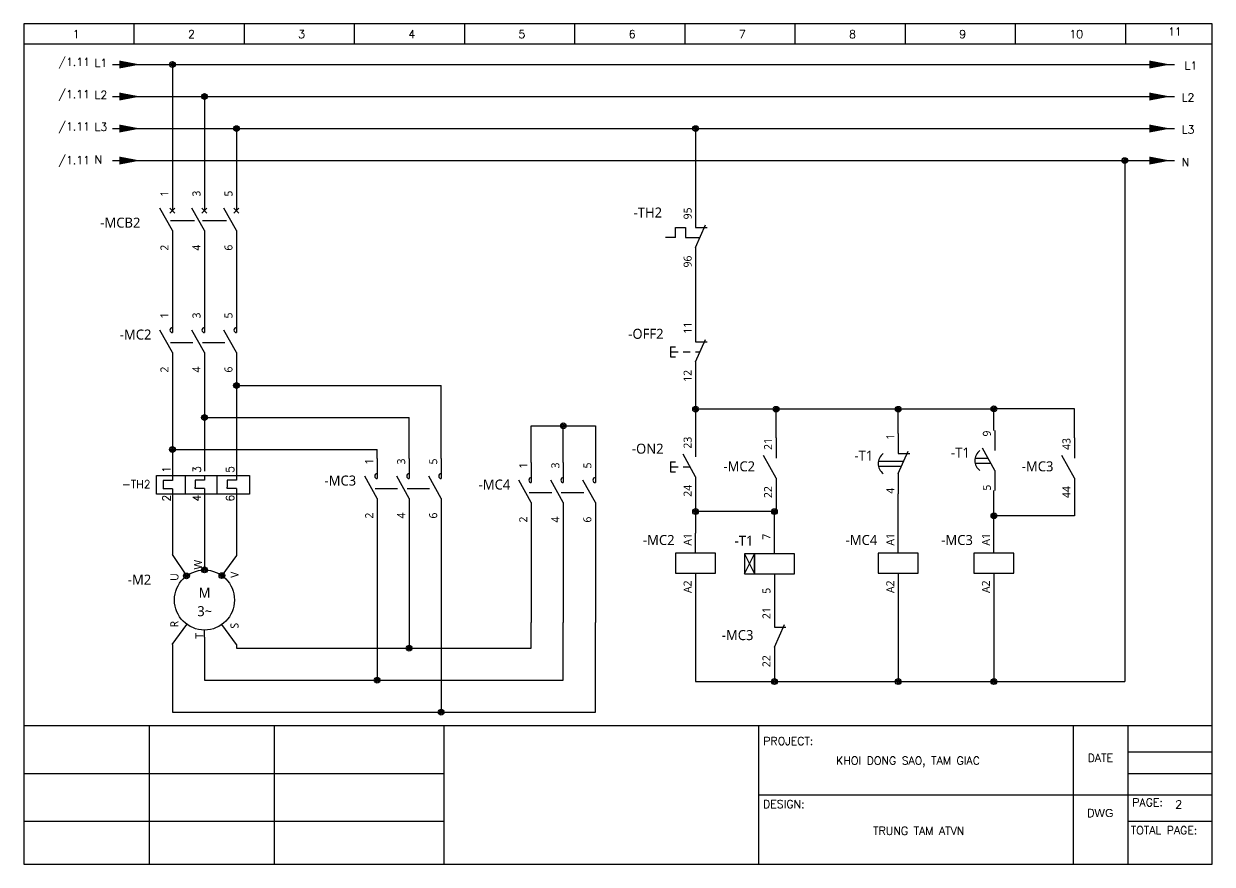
# Model space of a CAD drawing. Header units: millimetres. Extents: x -945625 to 316, y 6 to 533140.
# Drawn here: x -945264.2 to -944967.2, y 532930 to 533140 of the extents above; entities that cross this region are included whole.
import ezdxf
from ezdxf.enums import TextEntityAlignment as Align

# ---------------------------------------------------------------- set-up
doc = ezdxf.new("R2010")
doc.units = ezdxf.units.MM
doc.header["$LTSCALE"] = 4
for name, color, linetype in [('MISC', 2, 'Continuous'), ('PHA_A', 1, 'Continuous'), ('PHA_B', 2, 'Continuous'), ('PHA_C', 5, 'Continuous'), ('PHA_N', 7, 'Continuous'), ('RED_2.5mm^2', 1, 'Continuous'), ('SYMS', 7, 'Continuous'), ('TAGS', 51, 'Continuous'), ('TERMS', 4, 'Continuous'), ('THIET_BI', 4, 'Continuous')]:
    doc.layers.add(name, color=color, linetype=linetype)
doc.styles.get("Standard").update_dxf_attribs({"font": 'simplex.shx', "height": 2, "bigfont": '@extfont2.shx'})
doc.styles.add('WD_IEC', font='')
doc.styles.get('WD_IEC').set_extended_font_data('Meiryo UI')

# ---------------------------------------------------------------- blocks, each defined once
blk = doc.blocks.new('WDDOT')
for radius in [0.72, 0.449, 0.223]:
    blk.add_circle((0, 0), radius)
blk = doc.blocks.new('VCB1')
for p, q in [((0, 7.5), (0, 2.5)), ((0, -2.5), (-3.12, 3.12)), ((0.62, 1.88), (-0.62, 3.12)), ((-0.62, 1.88), (0.62, 3.12)), ((0, -2.5), (0, -7.5))]:
    blk.add_line(p, q)
at = {"style": 'WD_IEC'}
for tag, p in [('INST', (-8, 5.25)), ('LOC', (-8, 1.75)), ('TAG1', (-8, -1.75)), ('RATING1', (-8, -6.35)), ('DESC1', (-8, -14.35)), ('DESC2', (-8, -17.85)), ('DESC3', (-8, -21.35))]:
    blk.add_attdef(tag, text='', height=2.5, dxfattribs=at).set_placement(p, align=Align.RIGHT)
blk.add_attdef('TERM01', text='', height=2, rotation=90, dxfattribs=at).set_placement((-1, 7.5), align=Align.RIGHT)
at = {"style": 'WD_IEC', "flags": 1}
for tag, p, height in [('X2TERM01', (0, 7.5), 0.32), ('MFG', (2.75, 6.5), 1.5), ('CAT', (2.75, 4), 1.5), ('X4LINK', (-2, 0), 0.32), ('X1LINK', (-0.5, 0), 0.32), ('X8TERM02', (0, -7.5), 0.32), ('ASSYCODE', (1, -9), 1), ('CATDESC', (1, -12), 1), ('FAMILY', (1, -10.5), 1), ('CONTACT', (1, -13.5), 1), ('COMMON', (2.25, -14.75), 1)]:
    blk.add_attdef(tag, p, '', height=height, dxfattribs=at)
at = {"style": 'WD_IEC'}
blk.add_attdef('TERM02', (-1, -7.5), '', height=2, rotation=90, dxfattribs=at)
at = {"lineweight": 15, "style": 'WD_IEC'}
blk.add_attdef('XREF', text='', height=2.5, dxfattribs=at).set_placement((-8, -10.35), align=Align.RIGHT)
blk = doc.blocks.new('VCB2')
for p, q in [((0, 7.5), (0, 2.5)), ((0, -2.5), (-3.12, 3.12)), ((0.62, 1.88), (-0.62, 3.12)), ((-0.62, 1.88), (0.62, 3.12)), ((0, -2.5), (0, -7.5))]:
    blk.add_line(p, q)
at = {"style": 'WD_IEC'}
blk.add_attdef('TERM01', text='', height=2, rotation=90, dxfattribs=at).set_placement((-1, 7.5), align=Align.RIGHT)
at = {"style": 'WD_IEC', "flags": 1}
for tag, p, height in [('X2TERM01', (0, 7.5), 0.32), ('X4LINK', (-2.5, 0), 0.32), ('X1LINK', (-0.5, 0), 0.32), ('X8TERM02', (0, -7.5), 0.32), ('FAMILY', (1, -10.5), 1), ('CONTACT', (1, -13.5), 1)]:
    blk.add_attdef(tag, p, '', height=height, dxfattribs=at)
at = {"style": 'WD_IEC'}
for tag, p in [('INST', (-8, 2.65)), ('LOC', (-8, -0.35)), ('TAG2', (-8, -3.35)), ('DESC1', (-8, -13.35)), ('DESC2', (-8, -16.35)), ('DESC3', (-8, -19.35))]:
    blk.add_attdef(tag, text='', height=2.5, dxfattribs=at).set_placement(p, align=Align.RIGHT)
blk.add_attdef('TERM02', (-1, -7.5), '', height=2, rotation=90, dxfattribs=at)
at = {"style": 'WD_IEC', "flags": 1}
blk.add_attdef('RATING1', text='', height=2.5, dxfattribs=at).set_placement((-8, -6.35), align=Align.RIGHT)
at = {"lineweight": 15, "style": 'WD_IEC'}
blk.add_attdef('XREF', text='', height=2.5, dxfattribs=at).set_placement((-8, -10.35), align=Align.RIGHT)
blk = doc.blocks.new('VMS21P')
for p, q in [((0, 7.5), (0, 2.5)), ((0, -2.5), (-3.12, 3.12)), ((0, -2.5), (0, -7.5))]:
    blk.add_line(p, q)
blk.add_arc((0, 3.12), 0.625, 90, 270)
at = {"style": 'WD_IEC'}
for tag, p in [('INST', (-5.25, 6.75)), ('LOC', (-5.25, 3.75)), ('TAG2', (-5.25, 0.75)), ('XREF', (-5.25, -3.75)), ('DESC1', (-5.25, -6.75)), ('DESC2', (-5.25, -9.75)), ('DESC3', (-5.25, -12.75))]:
    blk.add_attdef(tag, text='', height=2.5, dxfattribs=at).set_placement(p, align=Align.RIGHT)
blk.add_attdef('TERM01', text='', height=2, rotation=90, dxfattribs=at).set_placement((-1, 7.5), align=Align.RIGHT)
at = {"style": 'WD_IEC', "flags": 1}
for tag, p, height in [('X2TERM01', (0, 7.5), 0.32), ('X4LINK', (-2.91, 0), 0.32), ('X1LINK', (-0.5, 0), 0.32), ('CONTACT', (4, -3.5), 1), ('FAMILY', (4, -5), 1), ('X8TERM02', (0, -7.5), 0.32)]:
    blk.add_attdef(tag, p, '', height=height, dxfattribs=at)
at = {"style": 'WD_IEC'}
blk.add_attdef('TERM02', (-1, -7.5), '', height=2, rotation=90, dxfattribs=at)
blk = doc.blocks.new('RLN')
for p, q in [((0, 0.66), (0, -0.66)), ((0, 0.66), (0, -0.66)), ((3.2, 0.66), (3.2, -4.06)), ((8.01, 0.66), (8, -0.55)), ((8.01, 0.66), (8, -0.55)), ((11.07, 0.66), (11.07, -4.06)), ((16.01, 0.66), (16, -0.55)), ((16.01, 0.66), (16, -0.55)), ((0, -0.66), (-2.31, -0.66)), ((-2.31, -0.66), (-2.31, -2.38)), ((-2.31, -2.38), (-2.31, -2.74)), ((-0.01, -2.74), (-2.31, -2.74)), ((-0.01, -2.74), (-0.01, -4.06)), ((8, -0.55), (5.7, -0.55)), ((5.7, -0.55), (5.7, -2.27)), ((5.7, -2.64), (5.7, -2.27)), ((7.99, -2.64), (5.7, -2.64)), ((7.99, -2.64), (7.99, -3.95)), ((16, -0.55), (13.7, -0.55)), ((13.7, -0.55), (13.7, -2.27)), ((13.7, -2.64), (13.7, -2.27)), ((15.99, -2.64), (13.7, -2.64)), ((15.99, -2.64), (15.99, -3.95)), ((7.99, -3.95), (7.99, -4.06)), ((15.99, -3.95), (15.99, -4.06))]:
    blk.add_line(p, q)
blk.add_lwpolyline([(-3.99, 0.66), (19.24, 0.66), (19.24, -4.06), (-3.99, -4.06)], close=True)
at = {"layer": 'RED_2.5mm^2'}
blk.add_line((-0.01, -2.74), (-0.01, -4.06), dxfattribs=at)
at = {"char_height": 2, "attachment_point": 1, "rotation": 90}
for s, insert in [('1', (-2.51, 1.27)), ('3', (5.12, 1.27)), ('5', (13.41, 1.27)), ('2', (-2.51, -5.9)), ('4', (5.12, -5.9)), ('6', (13.41, -5.9))]:
    blk.add_mtext_dynamic_manual_height_columns(s, width=2.0169, gutter_width=10, heights=[0], dxfattribs=dict(at, insert=insert))
at = {"layer": 'TAGS'}
blk.add_attdef('-TH1', (-12.63, -2.57), '', height=2, dxfattribs=at)
blk = doc.blocks.new('VMO1M11')
blk.add_circle((0, 0), 7.5)
at = {"style": 'WD_IEC'}
for tag, p in [('TERM03', (-0.61, 7.61)), ('TERM04', (-6.53, -6.84)), ('TERM05', (8.5, -7.14))]:
    blk.add_attdef(tag, p, '', height=2, rotation=90, dxfattribs=at)
for tag, p in [('INST', (-13.29, 9.84)), ('LOC', (-13.29, 6.84)), ('TAG1', (-13.29, 3.84)), ('RATING1', (-13.29, -0.21)), ('DESC1', (-13.29, -7.51)), ('DESC2', (-13.29, -10.51)), ('DESC3', (-13.29, -13.51))]:
    blk.add_attdef(tag, text='', height=2.5, dxfattribs=at).set_placement(p, align=Align.RIGHT)
for tag, p in [('TERM01', (-6.5, 6.69)), ('TERM02', (8.52, 7.1)), ('TERM06', (-0.25, -8.24))]:
    blk.add_attdef(tag, text='', height=2, rotation=90, dxfattribs=at).set_placement(p, align=Align.RIGHT)
at = {"style": 'WD_IEC', "flags": 1}
for tag, p, height in [('X0TERM01', (-4.35, 6.11), 0.32), ('X2TERM03', (0, 7.5), 0.32), ('X0TERM02', (4.36, 6.11), 0.32), ('X4LINK', (-7.55, -0.02), 0.32), ('X1LINK', (7.45, -0.02), 0.32), ('MFG', (10.74, -2.06), 1.5), ('X0TERM04', (-4.35, -6.11), 0.32), ('X0TERM05', (4.36, -6.11), 0.32), ('ASSYCODE', (10.85, -6.37), 1), ('CAT', (10.74, -4.56), 1.5), ('X8TERM06', (0, -7.5), 0.32), ('CATDESC', (10.85, -9.37), 1), ('FAMILY', (10.85, -7.87), 1)]:
    blk.add_attdef(tag, p, '', height=height, dxfattribs=at)
at = {"style": 'WD_IEC'}
for tag, p in [('M', (0.03, 0.56)), ('3~', (0.06, -4.04))]:
    blk.add_attdef(tag, text='', height=2.5, dxfattribs=at).set_placement(p, align=Align.CENTER)
at = {"lineweight": 15, "style": 'WD_IEC'}
blk.add_attdef('XREF', text='', height=2.5, dxfattribs=at).set_placement((-13.29, -4.51), align=Align.RIGHT)
at = {"style": 'WD_IEC', "width": 0.9}
blk.add_attdef('WDTAGALT', text='', height=2.5, dxfattribs=at).set_placement((-13.29, -16.51), align=Align.RIGHT)
blk = doc.blocks.new('VTS12S59C')
for p, q in [((0, 7.5), (0, 2.5)), ((0, -2.5), (2.5, 3.13)), ((-4.99, 0.01), (-7.49, 0.01)), ((-4.99, 0.01), (-4.99, 2.51)), ((-4.99, 2.51), (-2.49, 2.51)), ((-2.49, 2.51), (-2.49, 0.01)), ((-2.49, 0.01), (1.12, 0.01)), ((0, 2.5), (2.87, 2.5)), ((0, -2.5), (0, -7.5))]:
    blk.add_line(p, q)
at = {"style": 'WD_IEC'}
for tag, p in [('INST', (-8.39, 10.99)), ('LOC', (-8.39, 7.99)), ('TAG1', (-8.39, 4.99)), ('DESC1', (-8.39, -8.12)), ('DESC2', (-8.39, -11.12)), ('DESC3', (-8.39, -14.12))]:
    blk.add_attdef(tag, text='', height=2.5, dxfattribs=at).set_placement(p, align=Align.RIGHT)
blk.add_attdef('TERM01', text='', height=2, rotation=90, dxfattribs=at).set_placement((-1, 7.5), align=Align.RIGHT)
at = {"style": 'WD_IEC', "flags": 1}
for tag, p, height in [('X2TERM01', (0, 7.5), 0.32), ('MFG', (-12.33, 1.56), 1.5), ('CONTACT', (3.55, 1.98), 1), ('CAT', (-12.33, -1.01), 1.5), ('X4LINK', (-7.49, 0), 0.32), ('X1LINK', (1.81, 0), 0.32), ('COMMON', (4.8, 0.73), 1), ('ASSYCODE', (1, -4), 1), ('FAMILY', (1, -5.5), 1), ('X8TERM02', (0, -7.5), 0.32), ('CATDESC', (1, -7), 1)]:
    blk.add_attdef(tag, p, '', height=height, dxfattribs=at)
at = {"style": 'WD_IEC'}
blk.add_attdef('TERM02', (-1, -7.5), '', height=2, rotation=90, dxfattribs=at)
at = {"lineweight": 15, "style": 'WD_IEC'}
blk.add_attdef('XREF', text='', height=2.5, dxfattribs=at).set_placement((-8.39, -5.12), align=Align.RIGHT)
at = {"style": 'WD_IEC', "width": 0.9}
blk.add_attdef('WDTAGALT', text='', height=2.5, dxfattribs=at).set_placement((-8.39, -17.12), align=Align.RIGHT)
blk = doc.blocks.new('VPB12')
for p, q in [((0, 7.5), (0, 2.5)), ((0, -2.5), (2.5, 3.12)), ((-6.25, 1.25), (-6.25, -1.25)), ((-6.25, 1.25), (-5, 1.25)), ((-6.25, 0), (-4.38, 0)), ((-3.12, 0), (-1.39, 0)), ((0, 2.5), (2.87, 2.5)), ((0, 0), (1.11, 0)), ((-6.25, -1.25), (-5, -1.25)), ((0, -2.5), (0, -7.5))]:
    blk.add_line(p, q)
at = {"style": 'WD_IEC'}
for tag, p in [('INST', (-8, 10.25)), ('LOC', (-8, 6.75)), ('TAG1', (-8, 3.25)), ('DESC1', (-8, -10.35)), ('DESC2', (-8, -13.85)), ('DESC3', (-8, -17.35))]:
    blk.add_attdef(tag, text='', height=2.5, dxfattribs=at).set_placement(p, align=Align.RIGHT)
blk.add_attdef('TERM01', text='', height=2, rotation=90, dxfattribs=at).set_placement((-1, 7.5), align=Align.RIGHT)
at = {"style": 'WD_IEC', "flags": 1}
for tag, p, height in [('X2TERM01', (0, 7.5), 0.32), ('CONTACT', (0.5, 4.5), 1), ('COMMON', (1.75, 3.25), 1), ('X1LINK', (1.5, 0), 0.32), ('ASSYCODE', (1, -4), 1), ('FAMILY', (1, -5.5), 1), ('X8TERM02', (0, -7.5), 0.32), ('CATDESC', (1, -7), 1)]:
    blk.add_attdef(tag, p, '', height=height, dxfattribs=at)
at = {"style": 'WD_IEC', "flags": 9}
for tag, p in [('MFG', (-8.5, -0.25)), ('CAT', (-8.5, -2.75))]:
    blk.add_attdef(tag, text='', height=1.5, dxfattribs=at).set_placement(p, align=Align.RIGHT)
at = {"style": 'WD_IEC'}
blk.add_attdef('TERM02', (-1, -7.5), '', height=2, rotation=90, dxfattribs=at)
at = {"lineweight": 15, "style": 'WD_IEC'}
blk.add_attdef('XREF', text='', height=2.5, dxfattribs=at).set_placement((-8, -6.35), align=Align.RIGHT)
blk = doc.blocks.new('VPB11')
for p, q in [((0, 7.5), (0, 2.5)), ((0, -2.5), (-3.125, 3.125)), ((-6.25, 1.25), (-6.25, -1.25)), ((-6.25, 1.25), (-5, 1.25)), ((-6.25, 0), (-4.375, 0)), ((-3.125, 0), (-1.389, 0)), ((-6.25, -1.25), (-5, -1.25)), ((0, -2.5), (0, -7.5))]:
    blk.add_line(p, q)
at = {"style": 'WD_IEC'}
for tag, p in [('INST', (-8, 10.25)), ('LOC', (-8, 6.75)), ('TAG1', (-8, 3.25)), ('DESC1', (-8, -10.35)), ('DESC2', (-8, -13.85)), ('DESC3', (-8, -17.35))]:
    blk.add_attdef(tag, text='', height=2.5, dxfattribs=at).set_placement(p, align=Align.RIGHT)
blk.add_attdef('TERM01', text='', height=2, rotation=90, dxfattribs=at).set_placement((-1, 7.5), align=Align.RIGHT)
at = {"style": 'WD_IEC', "flags": 1}
for tag, p, height in [('X2TERM01', (0, 7.5), 0.32), ('CONTACT', (0.5, 4.5), 1), ('COMMON', (1.75, 3.25), 1), ('X1LINK', (0, 0), 0.32), ('ASSYCODE', (1, -4), 1), ('FAMILY', (1, -5.5), 1), ('X8TERM02', (0, -7.5), 0.32), ('CATDESC', (1, -7), 1)]:
    blk.add_attdef(tag, p, '', height=height, dxfattribs=at)
at = {"style": 'WD_IEC', "flags": 9}
for tag, p in [('MFG', (-8.5, -0.25)), ('CAT', (-8.5, -2.75))]:
    blk.add_attdef(tag, text='', height=1.5, dxfattribs=at).set_placement(p, align=Align.RIGHT)
at = {"style": 'WD_IEC'}
blk.add_attdef('TERM02', (-1, -7.5), '', height=2, rotation=90, dxfattribs=at)
at = {"lineweight": 15, "style": 'WD_IEC'}
blk.add_attdef('XREF', text='', height=2.5, dxfattribs=at).set_placement((-8, -6.35), align=Align.RIGHT)
blk = doc.blocks.new('VCR1')
for p, q in [((0, 2.5), (0, 7.5)), ((0, -2.5), (0, -7.5))]:
    blk.add_line(p, q)
blk.add_lwpolyline([(-5, 2.5), (-5, -2.5), (5, -2.5), (5, 2.5)], close=True)
at = {"style": 'WD_IEC'}
for tag, p in [('INST', (-5.25, 11.5)), ('LOC', (-5.25, 8)), ('TAG1', (-5.25, 4.5)), ('DESC1', (-5.25, -6.85)), ('DESC2', (-5.25, -10.35)), ('DESC3', (-5.25, -13.85))]:
    blk.add_attdef(tag, text='', height=2.5, dxfattribs=at).set_placement(p, align=Align.RIGHT)
blk.add_attdef('TERM01', text='', height=2, rotation=90, dxfattribs=at).set_placement((-1, 7.5), align=Align.RIGHT)
at = {"style": 'WD_IEC', "flags": 1}
for tag, p, height in [('X2TERM01', (0, 7.5), 0.32), ('X4LINK', (-5, 0), 0.32), ('X1LINK', (5, 0), 0.32), ('ASSYCODE', (1, -4), 1), ('FAMILY', (1, -5.5), 1), ('X8TERM02', (0, -7.5), 0.32), ('CATDESC', (1, -7), 1)]:
    blk.add_attdef(tag, p, '', height=height, dxfattribs=at)
at = {"style": 'WD_IEC', "flags": 9}
for tag, p in [('MFG', (-6, 1)), ('CAT', (-6, -1.5))]:
    blk.add_attdef(tag, text='', height=1.5, dxfattribs=at).set_placement(p, align=Align.RIGHT)
at = {"style": 'WD_IEC'}
blk.add_attdef('TERM02', (-1, -7.5), '', height=2, rotation=90, dxfattribs=at)
at = {"lineweight": 9, "style": 'WD_IEC'}
for tag, p in [('NO', (-5.5, -16.5)), ('NC', (-5.5, -20))]:
    blk.add_attdef(tag, text='', height=2.5, dxfattribs=at).set_placement(p, align=Align.TOP_RIGHT)
for tag, p in [('XREFNO', (-4, -16.5)), ('XREFNC', (-4, -20))]:
    blk.add_attdef(tag, text='', height=2.5, dxfattribs=at).set_placement(p, align=Align.TOP_LEFT)
blk = doc.blocks.new('VCR21')
for p, q in [((0, 7.5), (0, 2.5)), ((0, -2.5), (-3.12, 3.12)), ((0, -2.5), (0, -7.5))]:
    blk.add_line(p, q)
at = {"style": 'WD_IEC'}
for tag, p in [('INST', (-5.25, 6.75)), ('LOC', (-5.25, 3.75)), ('TAG2', (-5.25, 0.75)), ('XREF', (-5.25, -3.75)), ('DESC1', (-5.25, -6.75)), ('DESC2', (-5.25, -9.75)), ('DESC3', (-5.25, -12.75))]:
    blk.add_attdef(tag, text='', height=2.5, dxfattribs=at).set_placement(p, align=Align.RIGHT)
blk.add_attdef('TERM01', text='', height=2, rotation=90, dxfattribs=at).set_placement((-1, 7.5), align=Align.RIGHT)
at = {"style": 'WD_IEC', "flags": 1}
for tag, p, height in [('X2TERM01', (0, 7.5), 0.32), ('X4LINK', (-2.75, 0), 0.32), ('X1LINK', (-0.5, 0), 0.32), ('CONTACT', (4, -3.5), 1), ('FAMILY', (4, -5), 1), ('COMMON', (5.25, -4.75), 1), ('X8TERM02', (0, -7.5), 0.32)]:
    blk.add_attdef(tag, p, '', height=height, dxfattribs=at)
at = {"style": 'WD_IEC'}
blk.add_attdef('TERM02', (-1, -7.5), '', height=2, rotation=90, dxfattribs=at)
blk = doc.blocks.new('VTD1N')
for p, q in [((0, 2.5), (0, 7.5)), ((-7.5, -2.5), (-5, 2.5)), ((-7.5, 2.5), (-5, -2.5)), ((0, -2.5), (0, -7.5))]:
    blk.add_line(p, q)
for points in [[(-7.5, 2.5), (-7.5, -2.5), (-5, -2.5), (-5, 2.5)], [(-5, 2.5), (-5, -2.5), (5, -2.5), (5, 2.5)]]:
    blk.add_lwpolyline(points, close=True)
at = {"style": 'WD_IEC'}
for tag, p in [('INST', (-5.25, 10.5)), ('LOC', (-5.25, 7.5)), ('TAG1', (-5.25, 4.5)), ('DESC1', (-5.25, -6.85)), ('DESC2', (-5.25, -9.85)), ('DESC3', (-5.25, -12.85))]:
    blk.add_attdef(tag, text='', height=2.5, dxfattribs=at).set_placement(p, align=Align.RIGHT)
blk.add_attdef('TERM01', text='', height=2, rotation=90, dxfattribs=at).set_placement((-1, 7.5), align=Align.RIGHT)
at = {"style": 'WD_IEC', "flags": 1}
for tag, p, height in [('X2TERM01', (0, 7.5), 0.32), ('X4LINK', (-7.5, 0), 0.32), ('ASSYCODE', (1, -4), 1), ('FAMILY', (1, -5.5), 1), ('X8TERM02', (0, -7.5), 0.32), ('CATDESC', (1, -7), 1)]:
    blk.add_attdef(tag, p, '', height=height, dxfattribs=at)
at = {"style": 'WD_IEC'}
blk.add_attdef('RATING1', text='', height=2.5, dxfattribs=at).set_placement((6.5, 2.5), align=Align.MIDDLE_LEFT)
at = {"style": 'WD_IEC', "flags": 9}
for tag, p in [('MFG', (-8.5, 1)), ('CAT', (-8.5, -1.5))]:
    blk.add_attdef(tag, text='', height=1.5, dxfattribs=at).set_placement(p, align=Align.RIGHT)
at = {"style": 'WD_IEC'}
blk.add_attdef('TERM02', (-1, -7.5), '', height=2, rotation=90, dxfattribs=at)
at = {"style": 'WD_IEC', "width": 0.9, "flags": 1}
blk.add_attdef('X1LINK', (5, 0), '', height=0.32, dxfattribs=at)
at = {"lineweight": 9, "style": 'WD_IEC'}
for tag, p in [('NO', (-5.5, -16.5)), ('NC', (-5.5, -19.5))]:
    blk.add_attdef(tag, text='', height=2.5, dxfattribs=at).set_placement(p, align=Align.TOP_RIGHT)
for tag, p in [('XREFNO', (-4, -16.5)), ('XREFNC', (-4, -19.5))]:
    blk.add_attdef(tag, text='', height=2.5, dxfattribs=at).set_placement(p, align=Align.TOP_LEFT)
blk = doc.blocks.new('VTD22N')
for p, q in [((0, 7.5), (0, 2.5)), ((0, -2.5), (2.5, 3.12)), ((-4.94, 0.62), (1.39, 0.62)), ((0, 2.5), (2.87, 2.5)), ((-4.94, -0.62), (0.83, -0.62)), ((0, -2.5), (0, -7.5))]:
    blk.add_line(p, q)
blk.add_arc((-1.88, 0), 3.12, 126.8699, 233.1301)
at = {"style": 'WD_IEC'}
for tag, p in [('INST', (-6.25, 7.75)), ('LOC', (-6.25, 4.25)), ('TAG2', (-6.25, 0.75)), ('XREF', (-6.25, -3.75)), ('DESC1', (-5.25, -7.6)), ('DESC2', (-5.25, -11.1)), ('DESC3', (-5.25, -14.6))]:
    blk.add_attdef(tag, text='', height=2.5, dxfattribs=at).set_placement(p, align=Align.RIGHT)
blk.add_attdef('TERM01', text='', height=2, rotation=90, dxfattribs=at).set_placement((-1, 7.5), align=Align.RIGHT)
at = {"style": 'WD_IEC', "flags": 1}
for tag, p, height in [('X2TERM01', (0, 7.5), 0.32), ('X4LINK', (-5.75, 0), 0.32), ('X1LINK', (1.11, 0), 0.32), ('CONTACT', (4, -4.75), 1), ('FAMILY', (4, -6.25), 1), ('COMMON', (5.25, -6), 1), ('X8TERM02', (0, -7.5), 0.32)]:
    blk.add_attdef(tag, p, '', height=height, dxfattribs=at)
at = {"style": 'WD_IEC'}
blk.add_attdef('TERM02', (-1, -7.5), '', height=2, rotation=90, dxfattribs=at)
blk = doc.blocks.new('VCR22')
for p, q in [((0, 7.5), (0, 2.5)), ((0, -2.5), (2.5, 3.12)), ((0, 2.5), (2.87, 2.5)), ((0, -2.5), (0, -7.5))]:
    blk.add_line(p, q)
at = {"style": 'WD_IEC'}
for tag, p in [('INST', (-5.25, 5.25)), ('LOC', (-5.25, 2.25)), ('TAG2', (-5.25, -0.75)), ('XREF', (-5.25, -3.75)), ('DESC1', (-5.25, -6.75)), ('DESC2', (-5.25, -9.75)), ('DESC3', (-5.25, -12.75))]:
    blk.add_attdef(tag, text='', height=2.5, dxfattribs=at).set_placement(p, align=Align.RIGHT)
blk.add_attdef('TERM01', text='', height=2, rotation=90, dxfattribs=at).set_placement((-1, 7.5), align=Align.RIGHT)
at = {"style": 'WD_IEC', "flags": 1}
for tag, p, height in [('X2TERM01', (0, 7.5), 0.32), ('X4LINK', (-0.55, 0), 0.32), ('X1LINK', (1.92, 0), 0.32), ('CONTACT', (4, -3.5), 1), ('FAMILY', (4, -5), 1), ('COMMON', (5.25, -4.75), 1), ('X8TERM02', (0, -7.5), 0.32)]:
    blk.add_attdef(tag, p, '', height=height, dxfattribs=at)
at = {"style": 'WD_IEC'}
blk.add_attdef('TERM02', (-1, -7.5), '', height=2, rotation=90, dxfattribs=at)
blk = doc.blocks.new('VTD21N')
for p, q in [((0, 7.5), (0, 2.5)), ((0, -2.5), (-3.12, 3.12)), ((-4.94, 0.62), (-1.74, 0.62)), ((-4.94, -0.62), (-1.04, -0.62)), ((0, -2.5), (0, -7.5))]:
    blk.add_line(p, q)
blk.add_arc((-1.88, 0), 3.12, 126.8699, 233.1301)
at = {"style": 'WD_IEC'}
for tag, p in [('INST', (-6.25, 7.75)), ('LOC', (-6.25, 4.25)), ('TAG2', (-6.25, 0.75)), ('XREF', (-6.25, -3.75)), ('DESC1', (-5.25, -7.6)), ('DESC2', (-5.25, -11.1)), ('DESC3', (-5.25, -14.6))]:
    blk.add_attdef(tag, text='', height=2.5, dxfattribs=at).set_placement(p, align=Align.RIGHT)
blk.add_attdef('TERM01', text='', height=2, rotation=90, dxfattribs=at).set_placement((-1, 7.5), align=Align.RIGHT)
at = {"style": 'WD_IEC', "flags": 1}
for tag, p, height in [('X2TERM01', (0, 7.5), 0.32), ('X4LINK', (-5.75, 0), 0.32), ('X1LINK', (-0.5, 0), 0.32), ('CONTACT', (4, -4.75), 1), ('FAMILY', (4, -6.25), 1), ('COMMON', (5.25, -6), 1), ('X8TERM02', (0, -7.5), 0.32)]:
    blk.add_attdef(tag, p, '', height=height, dxfattribs=at)
at = {"style": 'WD_IEC'}
blk.add_attdef('TERM02', (-1, -7.5), '', height=2, rotation=90, dxfattribs=at)

msp = doc.modelspace()

# ---------------------------------------------------------------- linework, layer by layer
for p, q in [((-944967.2, 533140), (-945264.2, 533140)), ((-945264.2, 533140), (-945264.2, 532930)), ((-945236.66, 533140), (-945236.66, 533134.88)), ((-945209.13, 533140), (-945209.13, 533134.88)), ((-945181.6, 533140), (-945181.6, 533134.88)), ((-945154.07, 533140), (-945154.07, 533134.88)), ((-945126.54, 533140), (-945126.54, 533134.88)), ((-945099.01, 533140), (-945099.01, 533134.88)), ((-945071.47, 533140), (-945071.47, 533134.88)), ((-945043.94, 533140), (-945043.94, 533134.88)), ((-945016.41, 533140), (-945016.41, 533134.88)), ((-944988.88, 533140), (-944988.88, 533134.88)), ((-944967.2, 532930), (-944967.2, 533140)), ((-944967.2, 533134.88), (-945264.2, 533134.88)), ((-945264.2, 532964.66), (-945171.09, 532964.66)), ((-945232.9, 532964.66), (-945232.9, 532930)), ((-945201.6, 532964.66), (-945201.6, 532930)), ((-945159.13, 532930), (-945159.13, 532964.66)), ((-945080.49, 532930), (-945080.49, 532964.66)), ((-945001.85, 532930), (-945001.85, 532964.66)), ((-944988.27, 532964.66), (-944988.27, 532930)), ((-944988.27, 532958.08), (-944967.2, 532958.08)), ((-945264.2, 532952.71), (-945159.13, 532952.71)), ((-944988.27, 532952.71), (-944967.2, 532952.71)), ((-945080.49, 532947.33), (-945001.85, 532947.33)), ((-945001.85, 532947.33), (-944984.74, 532947.33)), ((-944984.74, 532947.33), (-944967.2, 532947.33)), ((-945264.2, 532940.75), (-945159.13, 532940.75)), ((-944988.27, 532940.75), (-944967.2, 532940.75)), ((-945264.2, 532930), (-945171.09, 532930))]:
    msp.add_line(p, q)
at = {"ltscale": 0.5}
for p, q in [((-945171.09, 532964.66), (-945156.09, 532964.66)), ((-945156.09, 532964.66), (-944967.2, 532964.66)), ((-945171.09, 532930), (-945156.09, 532930)), ((-945156.09, 532930), (-944967.2, 532930))]:
    msp.add_line(p, q, dxfattribs=at)
at = {"layer": 'PHA_A'}
for p, q in [((-945227.04, 533130.54), (-945227.04, 533098.31)), ((-945242.01, 533129.82), (-944976.63, 533129.82)), ((-945227.04, 533083.31), (-945227.04, 533067.85)), ((-945227.04, 533052.85), (-945227.04, 533037.38)), ((-945227.04, 533045.11), (-945227.04, 533033.61)), ((-945121.36, 533039.54), (-945121.36, 533030.37)), ((-945227.04, 533037.38), (-945227.04, 533028.2)), ((-945227.04, 533033.61), (-945175.88, 533033.61)), ((-945175.88, 533031.37), (-945175.88, 533033.61)), ((-945227.06, 533022.45), (-945227.06, 533007.14)), ((-945159.88, 533016.37), (-945159.88, 532968.75)), ((-945121.36, 533015.37), (-945121.36, 532990.37)), ((-945227.14, 533007.36), (-945223.53, 533002.03)), ((-945121.36, 532967.98), (-945121.36, 532990.37)), ((-945227.08, 532984.9), (-945223.45, 532989.93)), ((-945227.06, 532984.92), (-945227.06, 532972.74)), ((-945227.06, 532972.74), (-945227.06, 532967.98)), ((-945227.06, 532967.98), (-945121.36, 532967.98)), ((-945159.88, 532968.75), (-945159.88, 532967.86))]:
    msp.add_line(p, q, dxfattribs=at)
for points in [[(-945235.07, 533129.82, 0, 2, 0), (-945240.33, 533129.82, 2, 2, 0)], [(-944977.65, 533129.82, 0, 2, 0), (-944982.91, 533129.82, 2, 2, 0)]]:
    msp.add_lwpolyline(points, format="xyseb", dxfattribs=at)
at = {"layer": 'PHA_B'}
for p, q in [((-945242.01, 533121.82), (-944976.63, 533121.82)), ((-945219.04, 533122.54), (-945219.04, 533098.31)), ((-945219.04, 533083.31), (-945219.04, 533067.85)), ((-945219.04, 533052.85), (-945219.04, 533036.28)), ((-945219.04, 533041.61), (-945167.88, 533041.61)), ((-945167.88, 533031.37), (-945167.88, 533041.61)), ((-945129.36, 533030.37), (-945129.36, 533039.54)), ((-945219.04, 533037.38), (-945219.04, 533028.2)), ((-945219.04, 533022.45), (-945219.04, 533003.52)), ((-945175.88, 533016.37), (-945175.88, 532976.03)), ((-945129.36, 533015.37), (-945129.36, 532990.37)), ((-945129.36, 532975.98), (-945129.36, 532990.37)), ((-945219.06, 532986.73), (-945219.06, 532988.52)), ((-945219.06, 532986.73), (-945219.06, 532975.98)), ((-945219.06, 532975.98), (-945129.36, 532975.98))]:
    msp.add_line(p, q, dxfattribs=at)
for points in [[(-945235.07, 533121.82, 0, 2, 0), (-945240.33, 533121.82, 2, 2, 0)], [(-944977.65, 533121.82, 0, 2, 0), (-944982.91, 533121.82, 2, 2, 0)]]:
    msp.add_lwpolyline(points, format="xyseb", dxfattribs=at)
at = {"layer": 'PHA_C'}
for p, q in [((-945242.01, 533113.82), (-944976.63, 533113.82)), ((-945211.04, 533114.54), (-945211.04, 533098.31)), ((-945096.29, 533114.04), (-945096.29, 533094.1)), ((-945211.04, 533083.31), (-945211.04, 533067.85)), ((-945096.3, 533079.1), (-945096.3, 533065.53)), ((-945211.04, 533052.85), (-945211.04, 533037.38)), ((-945096.3, 533050.53), (-945096.3, 533036.83)), ((-945211.04, 533049.61), (-945159.88, 533049.61)), ((-945159.88, 533031.37), (-945159.88, 533049.61)), ((-945001.63, 533043.8), (-945021.84, 533043.8)), ((-945001.63, 533036.5), (-945001.63, 533043.8)), ((-945076.19, 533043.68), (-945096.3, 533043.68)), ((-945076.19, 533036.5), (-945076.19, 533043.68)), ((-945045.66, 533043.68), (-945076.11, 533043.68)), ((-945045.66, 533037.59), (-945045.66, 533043.68)), ((-945021.75, 533043.69), (-945045.5, 533043.69)), ((-945021.75, 533038.35), (-945021.75, 533043.69)), ((-945137.36, 533030.37), (-945137.36, 533039.54)), ((-945137.36, 533039.54), (-945121.36, 533039.54)), ((-945211.04, 533037.38), (-945211.04, 533028.2)), ((-945211.04, 533028.27), (-945211.04, 533027.17)), ((-945021.75, 533012.76), (-945021.75, 533023.35)), ((-945211.04, 533022.45), (-945211.04, 533007.14)), ((-945096.3, 533021.83), (-945096.3, 533012.76)), ((-945076.19, 533021.5), (-945076.19, 533018.1)), ((-945045.65, 533012.76), (-945045.65, 533022.59)), ((-945001.63, 533021.5), (-945001.63, 533017.03)), ((-945076.19, 533018.1), (-945096.3, 533018.1)), ((-945076.6, 533012.58), (-945076.6, 533018.29)), ((-945001.63, 533017.03), (-945021.82, 533017.03)), ((-945167.88, 533016.37), (-945167.88, 532984)), ((-945137.36, 533015.37), (-945137.36, 532990.37)), ((-945211.04, 533007.14), (-945214.67, 533002.11)), ((-945137.36, 532983.98), (-945137.36, 532990.37)), ((-945211.04, 532984.89), (-945214.67, 532989.92)), ((-945211.04, 532984.89), (-945211.04, 532983.98)), ((-945211.06, 532983.98), (-945137.36, 532983.98))]:
    msp.add_line(p, q, dxfattribs=at)
for points in [[(-945235.07, 533113.82, 0, 2, 0), (-945240.33, 533113.82, 2, 2, 0)], [(-944977.65, 533113.82, 0, 2, 0), (-944982.91, 533113.82, 2, 2, 0)]]:
    msp.add_lwpolyline(points, format="xyseb", dxfattribs=at)
at = {"layer": 'PHA_N'}
for p, q in [((-945242.01, 533105.82), (-944976.63, 533105.82)), ((-944989.06, 533105.82), (-944989.06, 532975.68)), ((-945096.3, 532997.76), (-945096.3, 532976.97)), ((-945076.6, 532997.58), (-945076.6, 532994.25)), ((-945045.65, 532997.76), (-945045.65, 532975.49)), ((-945021.75, 532997.76), (-945021.75, 532976.38)), ((-945076.6, 532979.25), (-945076.6, 532975.93)), ((-945096.3, 532976.97), (-945096.3, 532975.62)), ((-945096.3, 532975.62), (-944999.74, 532975.62)), ((-945021.75, 532976.38), (-945021.75, 532975.51)), ((-944999.74, 532975.62), (-944989.06, 532975.62)), ((-944989.06, 532975.62), (-944989.06, 532975.68))]:
    msp.add_line(p, q, dxfattribs=at)
for points in [[(-945235.07, 533105.82, 0, 2, 0), (-945240.33, 533105.82, 2, 2, 0)], [(-944977.69, 533105.82, 0, 2, 0), (-944982.95, 533105.82, 2, 2, 0)], [(-944977.65, 533105.82, 0, 2, 0), (-944982.91, 533105.82, 2, 2, 0)]]:
    msp.add_lwpolyline(points, format="xyseb", dxfattribs=at)
at = {"layer": 'RED_2.5mm^2'}
msp.add_line((-945227.04, 533028.27), (-945227.04, 533027.17), dxfattribs=at)
at = {"layer": 'THIET_BI'}
for points in [[(-945227.54, 533090.81), (-945221.54, 533090.81)], [(-945219.54, 533090.81), (-945213.54, 533090.81)], [(-945227.54, 533060.35), (-945221.96, 533060.35)], [(-945219.54, 533060.35), (-945213.96, 533060.35)], [(-945176.38, 533023.87), (-945170.8, 533023.87)], [(-945168.38, 533023.87), (-945162.8, 533023.87)], [(-945137.86, 533022.87), (-945132.27, 533022.87)], [(-945129.86, 533022.87), (-945124.27, 533022.87)]]:
    msp.add_lwpolyline(points, dxfattribs=at)

# ---------------------------------------------------------------- block references
at = {"layer": 'PHA_A'}
for p in [(-945227.04, 533129.82), (-945227.04, 533033.61), (-945159.88, 532967.98)]:
    msp.add_blockref('WDDOT', p, dxfattribs=at)
at = {"layer": 'PHA_B'}
for p in [(-945219.04, 533121.82), (-945219.04, 533041.61), (-945175.88, 532975.98)]:
    msp.add_blockref('WDDOT', p, dxfattribs=at)
at = {"layer": 'PHA_C'}
for p in [(-945211.04, 533113.82), (-945096.3, 533113.82), (-945211.04, 533049.61), (-945096.3, 533043.68), (-945076.19, 533043.68), (-945045.66, 533043.69), (-945021.75, 533043.8), (-945129.36, 533039.54), (-945096.3, 533018.1), (-945076.6, 533018.1), (-945021.75, 533017.03), (-945167.88, 532983.98)]:
    msp.add_blockref('WDDOT', p, dxfattribs=at)
at = {"layer": 'PHA_N'}
for p in [(-945076.6, 532975.62), (-945045.65, 532975.62), (-945021.75, 532975.62)]:
    msp.add_blockref('WDDOT', p, dxfattribs=at)
at = {"layer": 'SYMS'}
for p in [(-944989.06, 533105.82), (-945223.53, 533002.03), (-945219.04, 533003.52), (-945214.67, 533002.11)]:
    msp.add_blockref('WDDOT', p, dxfattribs=at)
ref = msp.add_blockref('VMO1M11', (-945219.04, 532996.02), dxfattribs=at)
ref.add_attrib('M', 'M', dxfattribs={"layer": 'MISC', "height": 2.5, "style": 'WD_IEC'}).set_placement((-945219.02, 532996.57), align=Align.CENTER)
ref.add_attrib('3~', '3~', dxfattribs={"layer": 'MISC', "height": 2.5, "style": 'WD_IEC'}).set_placement((-945218.98, 532991.98), align=Align.CENTER)
ref.add_attrib('TERM05', 'S', (-945210.54, 532988.88), dxfattribs={"layer": 'TERMS', "height": 2, "rotation": 90, "style": 'WD_IEC'})
ref.add_attrib('TERM06', 'T', dxfattribs={"layer": 'TERMS', "height": 2, "rotation": 90, "style": 'WD_IEC'}).set_placement((-945219.29, 532987.78), align=Align.RIGHT)
ref.add_attrib('TERM04', 'R', (-945225.58, 532989.17), dxfattribs={"layer": 'TERMS', "height": 2, "rotation": 90, "style": 'WD_IEC'})
ref.add_attrib('TERM03', 'W', (-945219.65, 533003.63), dxfattribs={"layer": 'TERMS', "height": 2, "rotation": 90, "style": 'WD_IEC'})
ref.add_attrib('TERM02', 'V', dxfattribs={"layer": 'TERMS', "height": 2, "rotation": 90, "style": 'WD_IEC'}).set_placement((-945210.53, 533003.11), align=Align.RIGHT)
ref.add_attrib('TAG1', '-M2', dxfattribs={"layer": 'TAGS', "height": 2.5, "style": 'WD_IEC'}).set_placement((-945232.34, 532999.86), align=Align.RIGHT)
ref.add_attrib('TERM01', 'U', dxfattribs={"layer": 'TERMS', "height": 2, "rotation": 90, "style": 'WD_IEC'}).set_placement((-945225.54, 533002.71), align=Align.RIGHT)
at = {"layer": 'THIET_BI'}
ref = msp.add_blockref('VCB1', (-945227.04, 533090.81), dxfattribs=at)
ref.add_attrib('TERM02', '2', (-945228.04, 533083.31), dxfattribs={"layer": 'TERMS', "height": 2, "rotation": 90, "style": 'WD_IEC'})
ref.add_attrib('TERM01', '1', dxfattribs={"layer": 'TERMS', "height": 2, "rotation": 90, "style": 'WD_IEC'}).set_placement((-945228.04, 533098.31), align=Align.RIGHT)
ref.add_attrib('TAG1', '-MCB2', dxfattribs={"layer": 'TAGS', "height": 2.5, "style": 'WD_IEC'}).set_placement((-945235.04, 533089.06), align=Align.RIGHT)
ref = msp.add_blockref('VCB2', (-945219.04, 533090.81), dxfattribs=at)
ref.add_attrib('TERM02', '4', (-945220.04, 533083.31), dxfattribs={"layer": 'TERMS', "height": 2, "rotation": 90, "style": 'WD_IEC'})
ref.add_attrib('TERM01', '3', dxfattribs={"layer": 'TERMS', "height": 2, "rotation": 90, "style": 'WD_IEC'}).set_placement((-945220.04, 533098.31), align=Align.RIGHT)
ref = msp.add_blockref('VCB2', (-945211.04, 533090.81), dxfattribs=at)
ref.add_attrib('TERM02', '6', (-945212.04, 533083.31), dxfattribs={"layer": 'TERMS', "height": 2, "rotation": 90, "style": 'WD_IEC'})
ref.add_attrib('TERM01', '5', dxfattribs={"layer": 'TERMS', "height": 2, "rotation": 90, "style": 'WD_IEC'}).set_placement((-945212.04, 533098.31), align=Align.RIGHT)
ref = msp.add_blockref('VTS12S59C', (-945096.3, 533086.6), dxfattribs=at)
ref.add_attrib('TAG1', '-TH2', dxfattribs={"layer": 'TAGS', "height": 2.5, "style": 'WD_IEC'}).set_placement((-945104.68, 533091.59), align=Align.RIGHT)
ref.add_attrib('TERM02', '96', (-945097.3, 533079.1), dxfattribs={"layer": 'TERMS', "height": 2, "rotation": 90, "style": 'WD_IEC'})
ref.add_attrib('TERM01', '95', dxfattribs={"layer": 'TERMS', "height": 2, "rotation": 90, "style": 'WD_IEC'}).set_placement((-945097.3, 533094.1), align=Align.RIGHT)
ref = msp.add_blockref('VMS21P', (-945227.04, 533060.35), dxfattribs=at)
ref.add_attrib('TERM02', '2', (-945228.04, 533052.85), dxfattribs={"layer": 'TERMS', "height": 2, "rotation": 90, "style": 'WD_IEC'})
ref.add_attrib('TERM01', '1', dxfattribs={"layer": 'TERMS', "height": 2, "rotation": 90, "style": 'WD_IEC'}).set_placement((-945228.04, 533067.85), align=Align.RIGHT)
ref.add_attrib('TAG2', '-MC2', dxfattribs={"layer": 'TAGS', "height": 2.5, "style": 'WD_IEC'}).set_placement((-945232.29, 533061.1), align=Align.RIGHT)
ref = msp.add_blockref('VMS21P', (-945219.04, 533060.35), dxfattribs=at)
ref.add_attrib('TERM02', '4', (-945220.04, 533052.85), dxfattribs={"layer": 'TERMS', "height": 2, "rotation": 90, "style": 'WD_IEC'})
ref.add_attrib('TERM01', '3', dxfattribs={"layer": 'TERMS', "height": 2, "rotation": 90, "style": 'WD_IEC'}).set_placement((-945220.04, 533067.85), align=Align.RIGHT)
ref = msp.add_blockref('VMS21P', (-945211.04, 533060.35), dxfattribs=at)
ref.add_attrib('TERM02', '6', (-945212.04, 533052.85), dxfattribs={"layer": 'TERMS', "height": 2, "rotation": 90, "style": 'WD_IEC'})
ref.add_attrib('TERM01', '5', dxfattribs={"layer": 'TERMS', "height": 2, "rotation": 90, "style": 'WD_IEC'}).set_placement((-945212.04, 533067.85), align=Align.RIGHT)
ref = msp.add_blockref('VPB12', (-945096.3, 533058.03), dxfattribs=at)
ref.add_attrib('TERM02', '12', (-945097.3, 533050.53), dxfattribs={"layer": 'TERMS', "height": 2, "rotation": 90, "style": 'WD_IEC'})
ref.add_attrib('TERM01', '11', dxfattribs={"layer": 'TERMS', "height": 2, "rotation": 90, "style": 'WD_IEC'}).set_placement((-945097.3, 533065.53), align=Align.RIGHT)
ref.add_attrib('TAG1', '-OFF2', dxfattribs={"layer": 'TAGS', "height": 2.5, "style": 'WD_IEC'}).set_placement((-945104.3, 533061.28), align=Align.RIGHT)
ref = msp.add_blockref('VTD21N', (-945021.52, 533030.85), dxfattribs=at)
ref.add_attrib('TERM02', '5', (-945022.52, 533023.35), dxfattribs={"layer": 'TERMS', "height": 2, "rotation": 90, "style": 'WD_IEC'})
ref.add_attrib('TERM01', '9', dxfattribs={"layer": 'TERMS', "height": 2, "rotation": 90, "style": 'WD_IEC'}).set_placement((-945022.52, 533038.35), align=Align.RIGHT)
ref.add_attrib('TAG2', '-T1', dxfattribs={"layer": 'TAGS', "height": 2.5, "style": 'WD_IEC'}).set_placement((-945027.77, 533031.6), align=Align.RIGHT)
ref = msp.add_blockref('VPB11', (-945096.3, 533029.33), dxfattribs=at)
ref.add_attrib('TERM02', '24', (-945097.3, 533021.83), dxfattribs={"layer": 'TERMS', "height": 2, "rotation": 90, "style": 'WD_IEC'})
ref.add_attrib('TERM01', '23', dxfattribs={"layer": 'TERMS', "height": 2, "rotation": 90, "style": 'WD_IEC'}).set_placement((-945097.3, 533036.83), align=Align.RIGHT)
ref.add_attrib('TAG1', '-ON2', dxfattribs={"layer": 'TAGS', "height": 2.5, "style": 'WD_IEC'}).set_placement((-945104.3, 533032.58), align=Align.RIGHT)
ref = msp.add_blockref('VCR21', (-945076.19, 533029), dxfattribs=at)
ref.add_attrib('TERM02', '22', (-945077.19, 533021.5), dxfattribs={"layer": 'TERMS', "height": 2, "rotation": 90, "style": 'WD_IEC'})
ref.add_attrib('TERM01', '21', dxfattribs={"layer": 'TERMS', "height": 2, "rotation": 90, "style": 'WD_IEC'}).set_placement((-945077.19, 533036.5), align=Align.RIGHT)
ref.add_attrib('TAG2', '-MC2', dxfattribs={"layer": 'TAGS', "height": 2.5, "style": 'WD_IEC'}).set_placement((-945081.44, 533028.17), align=Align.RIGHT)
ref = msp.add_blockref('VTD22N', (-945045.66, 533030.09), dxfattribs=at)
ref.add_attrib('TERM02', '4', (-945046.66, 533022.59), dxfattribs={"layer": 'TERMS', "height": 2, "rotation": 90, "style": 'WD_IEC'})
ref.add_attrib('TERM01', '1', dxfattribs={"layer": 'TERMS', "height": 2, "rotation": 90, "style": 'WD_IEC'}).set_placement((-945046.66, 533037.59), align=Align.RIGHT)
ref.add_attrib('TAG2', '-T1', dxfattribs={"layer": 'TAGS', "height": 2.5, "style": 'WD_IEC'}).set_placement((-945051.91, 533030.84), align=Align.RIGHT)
ref = msp.add_blockref('VCR21', (-945001.63, 533029), dxfattribs=at)
ref.add_attrib('TERM02', '44', (-945002.63, 533021.5), dxfattribs={"layer": 'TERMS', "height": 2, "rotation": 90, "style": 'WD_IEC'})
ref.add_attrib('TERM01', '43', dxfattribs={"layer": 'TERMS', "height": 2, "rotation": 90, "style": 'WD_IEC'}).set_placement((-945002.63, 533036.5), align=Align.RIGHT)
ref.add_attrib('TAG2', '-MC3', dxfattribs={"layer": 'TAGS', "height": 2.5, "style": 'WD_IEC'}).set_placement((-945006.88, 533028.17), align=Align.RIGHT)
msp.add_blockref('RLN', (-945227.05, 533026.51), dxfattribs=at).add_auto_attribs({'-TH1': '-TH2'})
ref = msp.add_blockref('VMS21P', (-945175.88, 533023.87), dxfattribs=at)
ref.add_attrib('TERM02', '2', (-945176.88, 533016.37), dxfattribs={"layer": 'TERMS', "height": 2, "rotation": 90, "style": 'WD_IEC'})
ref.add_attrib('TERM01', '1', dxfattribs={"layer": 'TERMS', "height": 2, "rotation": 90, "style": 'WD_IEC'}).set_placement((-945176.88, 533031.37), align=Align.RIGHT)
ref.add_attrib('TAG2', '-MC3', dxfattribs={"layer": 'TAGS', "height": 2.5, "style": 'WD_IEC'}).set_placement((-945181.13, 533024.62), align=Align.RIGHT)
ref = msp.add_blockref('VMS21P', (-945167.88, 533023.87), dxfattribs=at)
ref.add_attrib('TERM02', '4', (-945168.88, 533016.37), dxfattribs={"layer": 'TERMS', "height": 2, "rotation": 90, "style": 'WD_IEC'})
ref.add_attrib('TERM01', '3', dxfattribs={"layer": 'TERMS', "height": 2, "rotation": 90, "style": 'WD_IEC'}).set_placement((-945168.88, 533031.37), align=Align.RIGHT)
ref = msp.add_blockref('VMS21P', (-945159.88, 533023.87), dxfattribs=at)
ref.add_attrib('TERM02', '6', (-945160.88, 533016.37), dxfattribs={"layer": 'TERMS', "height": 2, "rotation": 90, "style": 'WD_IEC'})
ref.add_attrib('TERM01', '5', dxfattribs={"layer": 'TERMS', "height": 2, "rotation": 90, "style": 'WD_IEC'}).set_placement((-945160.88, 533031.37), align=Align.RIGHT)
ref = msp.add_blockref('VMS21P', (-945137.36, 533022.87), dxfattribs=at)
ref.add_attrib('TERM02', '2', (-945138.36, 533015.37), dxfattribs={"layer": 'TERMS', "height": 2, "rotation": 90, "style": 'WD_IEC'})
ref.add_attrib('TERM01', '1', dxfattribs={"layer": 'TERMS', "height": 2, "rotation": 90, "style": 'WD_IEC'}).set_placement((-945138.36, 533030.37), align=Align.RIGHT)
ref.add_attrib('TAG2', '-MC4', dxfattribs={"layer": 'TAGS', "height": 2.5, "style": 'WD_IEC'}).set_placement((-945142.61, 533023.62), align=Align.RIGHT)
ref = msp.add_blockref('VMS21P', (-945129.36, 533022.87), dxfattribs=at)
ref.add_attrib('TERM02', '4', (-945130.36, 533015.37), dxfattribs={"layer": 'TERMS', "height": 2, "rotation": 90, "style": 'WD_IEC'})
ref.add_attrib('TERM01', '3', dxfattribs={"layer": 'TERMS', "height": 2, "rotation": 90, "style": 'WD_IEC'}).set_placement((-945130.36, 533030.37), align=Align.RIGHT)
ref = msp.add_blockref('VMS21P', (-945121.36, 533022.87), dxfattribs=at)
ref.add_attrib('TERM02', '6', (-945122.36, 533015.37), dxfattribs={"layer": 'TERMS', "height": 2, "rotation": 90, "style": 'WD_IEC'})
ref.add_attrib('TERM01', '5', dxfattribs={"layer": 'TERMS', "height": 2, "rotation": 90, "style": 'WD_IEC'}).set_placement((-945122.36, 533030.37), align=Align.RIGHT)
ref = msp.add_blockref('VCR1', (-945096.3, 533005.26), dxfattribs=at)
ref.add_attrib('TERM02', 'A2', (-945097.3, 532997.76), dxfattribs={"layer": 'TERMS', "height": 2, "rotation": 90, "style": 'WD_IEC'})
ref.add_attrib('TERM01', 'A1', dxfattribs={"layer": 'TERMS', "height": 2, "rotation": 90, "style": 'WD_IEC'}).set_placement((-945097.3, 533012.76), align=Align.RIGHT)
ref.add_attrib('TAG1', '-MC2', dxfattribs={"layer": 'TAGS', "height": 2.5, "style": 'WD_IEC'}).set_placement((-945101.55, 533009.76), align=Align.RIGHT)
ref = msp.add_blockref('VTD1N', (-945076.6, 533005.08), dxfattribs=at)
ref.add_attrib('TERM02', '5', (-945077.6, 532997.58), dxfattribs={"layer": 'TERMS', "height": 2, "rotation": 90, "style": 'WD_IEC'})
ref.add_attrib('TERM01', '7', dxfattribs={"layer": 'TERMS', "height": 2, "rotation": 90, "style": 'WD_IEC'}).set_placement((-945077.6, 533012.58), align=Align.RIGHT)
ref.add_attrib('TAG1', '-T1', dxfattribs={"layer": 'TAGS', "height": 2.5, "style": 'WD_IEC'}).set_placement((-945081.85, 533009.58), align=Align.RIGHT)
ref = msp.add_blockref('VCR1', (-945045.65, 533005.26), dxfattribs=at)
ref.add_attrib('TERM02', 'A2', (-945046.65, 532997.76), dxfattribs={"layer": 'TERMS', "height": 2, "rotation": 90, "style": 'WD_IEC'})
ref.add_attrib('TERM01', 'A1', dxfattribs={"layer": 'TERMS', "height": 2, "rotation": 90, "style": 'WD_IEC'}).set_placement((-945046.65, 533012.76), align=Align.RIGHT)
ref.add_attrib('TAG1', '-MC4', dxfattribs={"layer": 'TAGS', "height": 2.5, "style": 'WD_IEC'}).set_placement((-945050.9, 533009.76), align=Align.RIGHT)
ref = msp.add_blockref('VCR1', (-945021.75, 533005.26), dxfattribs=at)
ref.add_attrib('TERM02', 'A2', (-945022.75, 532997.76), dxfattribs={"layer": 'TERMS', "height": 2, "rotation": 90, "style": 'WD_IEC'})
ref.add_attrib('TERM01', 'A1', dxfattribs={"layer": 'TERMS', "height": 2, "rotation": 90, "style": 'WD_IEC'}).set_placement((-945022.75, 533012.76), align=Align.RIGHT)
ref.add_attrib('TAG1', '-MC3', dxfattribs={"layer": 'TAGS', "height": 2.5, "style": 'WD_IEC'}).set_placement((-945027, 533009.76), align=Align.RIGHT)
ref = msp.add_blockref('VCR22', (-945076.6, 532986.75), dxfattribs=at)
ref.add_attrib('TERM02', '22', (-945077.6, 532979.25), dxfattribs={"layer": 'TERMS', "height": 2, "rotation": 90, "style": 'WD_IEC'})
ref.add_attrib('TERM01', '21', dxfattribs={"layer": 'TERMS', "height": 2, "rotation": 90, "style": 'WD_IEC'}).set_placement((-945077.6, 532994.25), align=Align.RIGHT)
ref.add_attrib('TAG2', '-MC3', dxfattribs={"layer": 'TAGS', "height": 2.5, "style": 'WD_IEC'}).set_placement((-945081.85, 532986), align=Align.RIGHT)

# ---------------------------------------------------------------- texts
at = {"char_height": 2, "attachment_point": 1}
for s, width, insert in [('11', 5.6768, (-944978.26, 533139.06)), ('1', 5.6768, (-945251.99, 533138.41)), ('2', 5.6768, (-945223.15, 533138.41)), ('3', 5.6768, (-945195.62, 533138.41)), ('4', 5.6768, (-945168.09, 533138.41)), ('5', 5.6768, (-945140.56, 533138.41)), ('6', 5.6768, (-945113.03, 533138.41)), ('7', 5.6768, (-945085.49, 533138.41)), ('8', 5.6768, (-945057.96, 533138.41)), ('9', 5.6768, (-945030.43, 533138.41)), ('10', 5.6768, (-945002.9, 533138.41)), ('/1.11', 7.6434, (-945255.54, 533131.47)), ('L1', 7.5645, (-945246.5, 533131.24)), ('L1', 7.5645, (-944974.1, 533130.56)), ('/1.11', 7.6434, (-945255.54, 533123.41)), ('L2', 7.5645, (-945246.5, 533123.24)), ('L2', 7.5645, (-944974.83, 533122.56)), ('/1.11', 7.6434, (-945255.54, 533115.34)), ('L3', 7.5645, (-945246.5, 533115.24)), ('L3', 7.5645, (-944974.83, 533114.56)), ('/1.11', 7.6434, (-945255.54, 533106.93)), ('N', 7.5645, (-945246.5, 533107.06)), ('N', 7.5645, (-944974.83, 533106.38)), ('PROJECT:', 14.1535, (-945079.39, 532961.78)), ('KHOI DONG SAO, TAM GIAC', 47.5887, (-945061.18, 532956.88)), ('DATE', 11.252, (-944998.33, 532957.55)), ('DESIGN:', 13.7325, (-945079.44, 532946.03)), ('PAGE:', 4.3997, (-944987.18, 532946.46)), ('2', 5.1976, (-944976.43, 532945.95)), ('D{\\fArial|b0|i0|c0|p34;WG}', 9.1082, (-944998.44, 532943.79)), ('TRUNG TAM ATVN', 55.3936, (-945051.94, 532939.34)), ('TOTAL PAGE:', 23.8477, (-944987.56, 532939.48))]:
    msp.add_mtext_dynamic_manual_height_columns(s, width=width, gutter_width=10, heights=[0], dxfattribs=dict(at, insert=insert))

doc.saveas('drawing.dxf')
